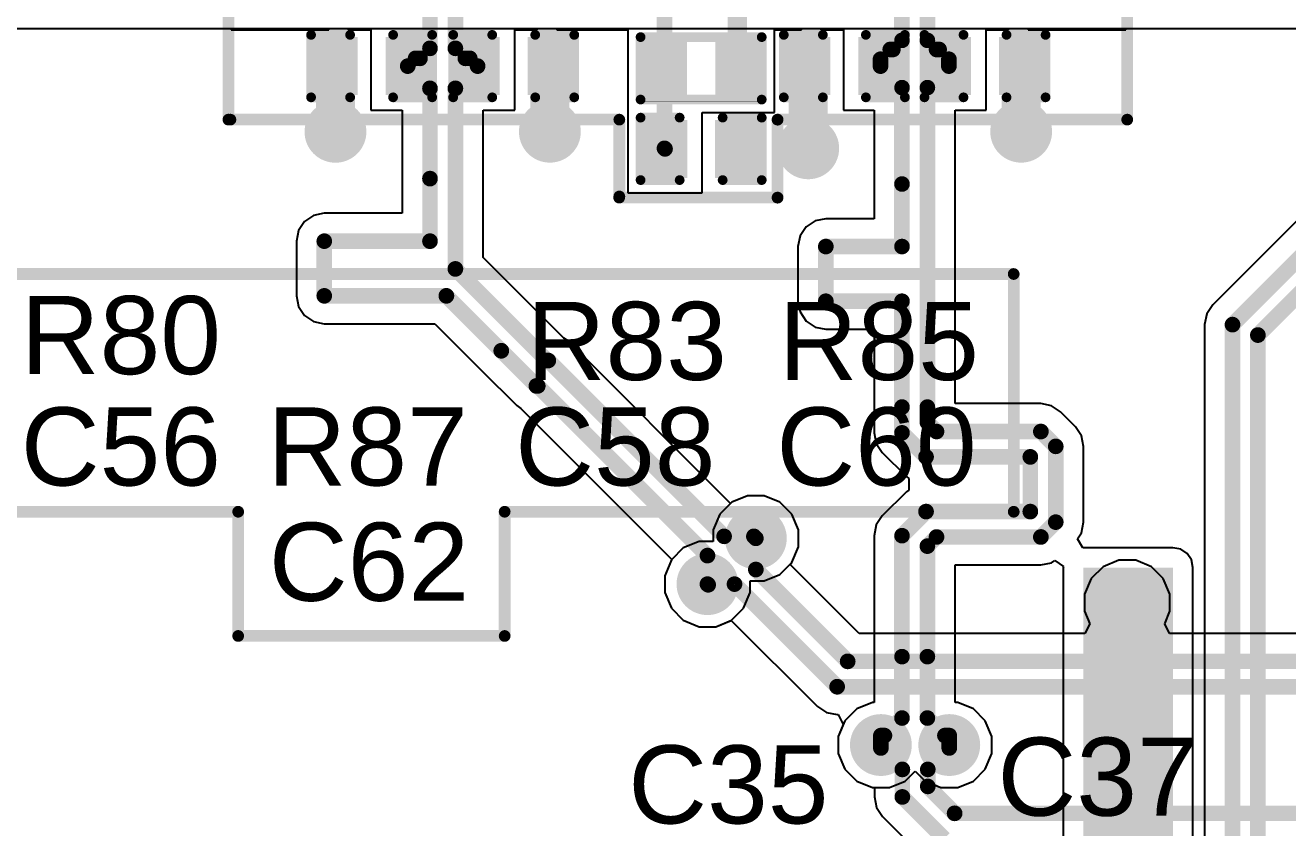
# Model space of a CAD drawing. Header units: millimetres. Extents: x 0 to 5423, y 0 to 5425.
# Drawn here: x 22.45 to 38.87, y 131.75 to 142.18 of the extents above; entities that cross this region are included whole.
import ezdxf

# ---------------------------------------------------------------- set-up
doc = ezdxf.new("R2010")
doc.units = ezdxf.units.MM
for name, color, linetype in [('BottomLayer', 5, 'Continuous'), ('BottomSolder', 6, 'Continuous'), ('TopLayer', 1, 'Continuous'), ('TopOverlay', 2, 'Continuous'), ('TopPaste', 8, 'Continuous'), ('TopSolder', 216, 'Continuous'), ('ViaHoleLayer', 16, 'Continuous')]:
    doc.layers.add(name, color=color, linetype=linetype)
doc.styles.add('Arial', font='', dxfattribs={"height": 0.2})
doc.styles.get('Arial').set_extended_font_data('Arial')

# ---------------------------------------------------------------- blocks, each defined once
blk = doc.blocks.new('R___0402_217')
at = {"layer": 'TopLayer'}
for points in [[(-0.699, -0.318), (-0.699, 0.318), (-0.241, 0.318), (-0.241, -0.318)], [(0.241, -0.318), (0.241, 0.318), (0.699, 0.318), (0.699, -0.318)]]:
    blk.add_hatch(color=1, dxfattribs=at).paths.add_polyline_path(points)
at = {"layer": 'TopPaste'}
for points in [[(-0.699, -0.318), (-0.699, 0.318), (-0.241, 0.318), (-0.241, -0.318)], [(0.241, -0.318), (0.241, 0.318), (0.699, 0.318), (0.699, -0.318)]]:
    blk.add_hatch(color=8, dxfattribs=at).paths.add_polyline_path(points)
at = {"layer": 'TopSolder'}
for points in [[(-0.754, -0.373), (-0.754, 0.373), (-0.186, 0.373), (-0.186, -0.373)], [(0.186, -0.373), (0.186, 0.373), (0.754, 0.373), (0.754, -0.373)]]:
    blk.add_hatch(color=216, dxfattribs=at).paths.add_polyline_path(points)
at = {"layer": 'TopOverlay'}
for points, const_width in [([(-0.787, 0.406), (0.787, 0.406)], 0.127), ([(-0.787, -0.406), (-0.787, 0.406)], 0.127), ([(0.787, -0.406), (0.787, 0.406)], 0.127), ([(-0.787, -0.406), (0.787, -0.406)], 0.127), ([(-0.813, -0.432), (0.813, -0.432)], 0.00323)]:
    blk.add_lwpolyline(points, dxfattribs=dict(at, const_width=const_width))
for points, const_width in [([(-0.819, 0.406, 1), (-0.756, 0.406, 1)], 0.0635), ([(-0.819, 0.406, 1), (-0.756, 0.406, 1)], 0.0635), ([(0.756, 0.406, 1), (0.819, 0.406, 1)], 0.0635), ([(0.756, 0.406, 1), (0.819, 0.406, 1)], 0.0635), ([(-0.819, -0.406, 1), (-0.756, -0.406, 1)], 0.0635), ([(-0.819, -0.406, 1), (-0.756, -0.406, 1)], 0.0635), ([(-0.814, -0.432, 1), (-0.812, -0.432, 1)], 0.00161), ([(0.756, -0.406, 1), (0.819, -0.406, 1)], 0.0635), ([(0.756, -0.406, 1), (0.819, -0.406, 1)], 0.0635), ([(0.812, -0.432, 1), (0.814, -0.432, 1)], 0.00161)]:
    blk.add_lwpolyline(points, format="xyb", close=True, dxfattribs=dict(at, const_width=const_width))
blk = doc.blocks.new('C___0402_362')
at = {"layer": 'TopLayer'}
for points in [[(-0.699, -0.318), (-0.699, 0.318), (-0.241, 0.318), (-0.241, -0.318)], [(0.241, -0.318), (0.241, 0.318), (0.699, 0.318), (0.699, -0.318)]]:
    blk.add_hatch(color=1, dxfattribs=at).paths.add_polyline_path(points)
at = {"layer": 'TopPaste'}
for points in [[(-0.699, -0.318), (-0.699, 0.318), (-0.241, 0.318), (-0.241, -0.318)], [(0.241, -0.318), (0.241, 0.318), (0.699, 0.318), (0.699, -0.318)]]:
    blk.add_hatch(color=8, dxfattribs=at).paths.add_polyline_path(points)
at = {"layer": 'TopSolder'}
for points in [[(-0.758, -0.377), (-0.758, 0.377), (-0.181, 0.377), (-0.181, -0.377)], [(0.181, -0.377), (0.181, 0.377), (0.758, 0.377), (0.758, -0.377)]]:
    blk.add_hatch(color=216, dxfattribs=at).paths.add_polyline_path(points)
at = {"layer": 'TopOverlay', "const_width": 0.127}
for points in [[(-0.787, 0.406), (-0.787, -0.406)], [(-0.279, 0.406), (-0.787, 0.406)], [(0.787, 0.406), (0.279, 0.406)], [(0.787, 0.406), (0.787, -0.406)], [(-0.279, -0.406), (-0.787, -0.406)], [(0.787, -0.406), (0.279, -0.406)]]:
    blk.add_lwpolyline(points, dxfattribs=at)
at = {"layer": 'TopOverlay', "const_width": 0.0635}
for points in [[(-0.819, 0.406, 1), (-0.756, 0.406, 1)], [(-0.819, 0.406, 1), (-0.756, 0.406, 1)], [(-0.311, 0.406, 1), (-0.248, 0.406, 1)], [(0.248, 0.406, 1), (0.311, 0.406, 1)], [(0.756, 0.406, 1), (0.819, 0.406, 1)], [(0.756, 0.406, 1), (0.819, 0.406, 1)], [(-0.819, -0.406, 1), (-0.756, -0.406, 1)], [(-0.819, -0.406, 1), (-0.756, -0.406, 1)], [(-0.311, -0.406, 1), (-0.248, -0.406, 1)], [(0.248, -0.406, 1), (0.311, -0.406, 1)], [(0.756, -0.406, 1), (0.819, -0.406, 1)], [(0.756, -0.406, 1), (0.819, -0.406, 1)]]:
    blk.add_lwpolyline(points, format="xyb", close=True, dxfattribs=at)
blk = doc.blocks.new('C___0402_364')
at = {"layer": 'TopLayer'}
for points in [[(-0.699, -0.318), (-0.699, 0.318), (-0.241, 0.318), (-0.241, -0.318)], [(0.241, -0.318), (0.241, 0.318), (0.699, 0.318), (0.699, -0.318)]]:
    blk.add_hatch(color=1, dxfattribs=at).paths.add_polyline_path(points)
at = {"layer": 'TopPaste'}
for points in [[(-0.699, -0.318), (-0.699, 0.318), (-0.241, 0.318), (-0.241, -0.318)], [(0.241, -0.318), (0.241, 0.318), (0.699, 0.318), (0.699, -0.318)]]:
    blk.add_hatch(color=8, dxfattribs=at).paths.add_polyline_path(points)
at = {"layer": 'TopSolder'}
for points in [[(-0.758, -0.377), (-0.758, 0.377), (-0.181, 0.377), (-0.181, -0.377)], [(0.181, -0.377), (0.181, 0.377), (0.758, 0.377), (0.758, -0.377)]]:
    blk.add_hatch(color=216, dxfattribs=at).paths.add_polyline_path(points)
at = {"layer": 'TopOverlay', "const_width": 0.127}
for points in [[(-0.787, 0.406), (-0.787, -0.406)], [(-0.279, 0.406), (-0.787, 0.406)], [(0.787, 0.406), (0.279, 0.406)], [(0.787, 0.406), (0.787, -0.406)], [(-0.279, -0.406), (-0.787, -0.406)], [(0.787, -0.406), (0.279, -0.406)]]:
    blk.add_lwpolyline(points, dxfattribs=at)
at = {"layer": 'TopOverlay', "const_width": 0.0635}
for points in [[(-0.819, 0.406, 1), (-0.756, 0.406, 1)], [(-0.819, 0.406, 1), (-0.756, 0.406, 1)], [(-0.311, 0.406, 1), (-0.248, 0.406, 1)], [(0.248, 0.406, 1), (0.311, 0.406, 1)], [(0.756, 0.406, 1), (0.819, 0.406, 1)], [(0.756, 0.406, 1), (0.819, 0.406, 1)], [(-0.819, -0.406, 1), (-0.756, -0.406, 1)], [(-0.819, -0.406, 1), (-0.756, -0.406, 1)], [(-0.311, -0.406, 1), (-0.248, -0.406, 1)], [(0.248, -0.406, 1), (0.311, -0.406, 1)], [(0.756, -0.406, 1), (0.819, -0.406, 1)], [(0.756, -0.406, 1), (0.819, -0.406, 1)]]:
    blk.add_lwpolyline(points, format="xyb", close=True, dxfattribs=at)
blk = doc.blocks.new('C___0402_366')
at = {"layer": 'TopLayer'}
for points in [[(-0.699, -0.318), (-0.699, 0.318), (-0.241, 0.318), (-0.241, -0.318)], [(0.241, -0.318), (0.241, 0.318), (0.699, 0.318), (0.699, -0.318)]]:
    blk.add_hatch(color=1, dxfattribs=at).paths.add_polyline_path(points)
at = {"layer": 'TopPaste'}
for points in [[(-0.699, -0.318), (-0.699, 0.318), (-0.241, 0.318), (-0.241, -0.318)], [(0.241, -0.318), (0.241, 0.318), (0.699, 0.318), (0.699, -0.318)]]:
    blk.add_hatch(color=8, dxfattribs=at).paths.add_polyline_path(points)
at = {"layer": 'TopSolder'}
for points in [[(-0.758, -0.377), (-0.758, 0.377), (-0.181, 0.377), (-0.181, -0.377)], [(0.181, -0.377), (0.181, 0.377), (0.758, 0.377), (0.758, -0.377)]]:
    blk.add_hatch(color=216, dxfattribs=at).paths.add_polyline_path(points)
at = {"layer": 'TopOverlay', "const_width": 0.127}
for points in [[(-0.787, -0.406), (-0.787, 0.406)], [(-0.787, 0.406), (-0.279, 0.406)], [(0.279, 0.406), (0.787, 0.406)], [(0.787, -0.406), (0.787, 0.406)], [(-0.787, -0.406), (-0.279, -0.406)], [(0.279, -0.406), (0.787, -0.406)]]:
    blk.add_lwpolyline(points, dxfattribs=at)
at = {"layer": 'TopOverlay', "const_width": 0.0635}
for points in [[(-0.819, 0.406, 1), (-0.756, 0.406, 1)], [(-0.819, 0.406, 1), (-0.756, 0.406, 1)], [(-0.311, 0.406, 1), (-0.248, 0.406, 1)], [(0.248, 0.406, 1), (0.311, 0.406, 1)], [(0.756, 0.406, 1), (0.819, 0.406, 1)], [(0.756, 0.406, 1), (0.819, 0.406, 1)], [(-0.819, -0.406, 1), (-0.756, -0.406, 1)], [(-0.819, -0.406, 1), (-0.756, -0.406, 1)], [(-0.311, -0.406, 1), (-0.248, -0.406, 1)], [(0.248, -0.406, 1), (0.311, -0.406, 1)], [(0.756, -0.406, 1), (0.819, -0.406, 1)], [(0.756, -0.406, 1), (0.819, -0.406, 1)]]:
    blk.add_lwpolyline(points, format="xyb", close=True, dxfattribs=at)
blk = doc.blocks.new('C___0402_368')
at = {"layer": 'TopLayer'}
for points in [[(-0.699, -0.318), (-0.699, 0.318), (-0.241, 0.318), (-0.241, -0.318)], [(0.241, -0.318), (0.241, 0.318), (0.699, 0.318), (0.699, -0.318)]]:
    blk.add_hatch(color=1, dxfattribs=at).paths.add_polyline_path(points)
at = {"layer": 'TopPaste'}
for points in [[(-0.699, -0.318), (-0.699, 0.318), (-0.241, 0.318), (-0.241, -0.318)], [(0.241, -0.318), (0.241, 0.318), (0.699, 0.318), (0.699, -0.318)]]:
    blk.add_hatch(color=8, dxfattribs=at).paths.add_polyline_path(points)
at = {"layer": 'TopSolder'}
for points in [[(-0.758, -0.377), (-0.758, 0.377), (-0.181, 0.377), (-0.181, -0.377)], [(0.181, -0.377), (0.181, 0.377), (0.758, 0.377), (0.758, -0.377)]]:
    blk.add_hatch(color=216, dxfattribs=at).paths.add_polyline_path(points)
at = {"layer": 'TopOverlay', "const_width": 0.127}
for points in [[(-0.787, 0.406), (-0.787, -0.406)], [(-0.279, 0.406), (-0.787, 0.406)], [(0.787, 0.406), (0.279, 0.406)], [(0.787, 0.406), (0.787, -0.406)], [(-0.279, -0.406), (-0.787, -0.406)], [(0.787, -0.406), (0.279, -0.406)]]:
    blk.add_lwpolyline(points, dxfattribs=at)
at = {"layer": 'TopOverlay', "const_width": 0.0635}
for points in [[(-0.819, 0.406, 1), (-0.756, 0.406, 1)], [(-0.819, 0.406, 1), (-0.756, 0.406, 1)], [(-0.311, 0.406, 1), (-0.248, 0.406, 1)], [(0.248, 0.406, 1), (0.311, 0.406, 1)], [(0.756, 0.406, 1), (0.819, 0.406, 1)], [(0.756, 0.406, 1), (0.819, 0.406, 1)], [(-0.819, -0.406, 1), (-0.756, -0.406, 1)], [(-0.819, -0.406, 1), (-0.756, -0.406, 1)], [(-0.311, -0.406, 1), (-0.248, -0.406, 1)], [(0.248, -0.406, 1), (0.311, -0.406, 1)], [(0.756, -0.406, 1), (0.819, -0.406, 1)], [(0.756, -0.406, 1), (0.819, -0.406, 1)]]:
    blk.add_lwpolyline(points, format="xyb", close=True, dxfattribs=at)
blk = doc.blocks.new('____0402_370')
at = {"layer": 'TopLayer'}
for points in [[(-0.699, -0.318), (-0.699, 0.318), (-0.241, 0.318), (-0.241, -0.318)], [(0.241, -0.318), (0.241, 0.318), (0.699, 0.318), (0.699, -0.318)]]:
    blk.add_hatch(color=1, dxfattribs=at).paths.add_polyline_path(points)
at = {"layer": 'TopPaste'}
for points in [[(-0.699, -0.318), (-0.699, 0.318), (-0.241, 0.318), (-0.241, -0.318)], [(0.241, -0.318), (0.241, 0.318), (0.699, 0.318), (0.699, -0.318)]]:
    blk.add_hatch(color=8, dxfattribs=at).paths.add_polyline_path(points)
at = {"layer": 'TopSolder'}
for points in [[(-0.758, -0.377), (-0.758, 0.377), (-0.181, 0.377), (-0.181, -0.377)], [(0.181, -0.377), (0.181, 0.377), (0.758, 0.377), (0.758, -0.377)]]:
    blk.add_hatch(color=216, dxfattribs=at).paths.add_polyline_path(points)
at = {"layer": 'TopOverlay', "const_width": 0.127}
for points in [[(-0.787, -0.406), (-0.787, 0.406)], [(-0.787, 0.406), (-0.279, 0.406)], [(0.279, 0.406), (0.787, 0.406)], [(0.787, -0.406), (0.787, 0.406)], [(-0.787, -0.406), (-0.279, -0.406)], [(0.279, -0.406), (0.787, -0.406)]]:
    blk.add_lwpolyline(points, dxfattribs=at)
at = {"layer": 'TopOverlay', "const_width": 0.0635}
for points in [[(-0.819, 0.406, 1), (-0.756, 0.406, 1)], [(-0.819, 0.406, 1), (-0.756, 0.406, 1)], [(-0.311, 0.406, 1), (-0.248, 0.406, 1)], [(0.248, 0.406, 1), (0.311, 0.406, 1)], [(0.756, 0.406, 1), (0.819, 0.406, 1)], [(0.756, 0.406, 1), (0.819, 0.406, 1)], [(-0.819, -0.406, 1), (-0.756, -0.406, 1)], [(-0.819, -0.406, 1), (-0.756, -0.406, 1)], [(-0.311, -0.406, 1), (-0.248, -0.406, 1)], [(0.248, -0.406, 1), (0.311, -0.406, 1)], [(0.756, -0.406, 1), (0.819, -0.406, 1)], [(0.756, -0.406, 1), (0.819, -0.406, 1)]]:
    blk.add_lwpolyline(points, format="xyb", close=True, dxfattribs=at)

msp = doc.modelspace()

# ---------------------------------------------------------------- hatches: boundary and pattern name
at = {"layer": 'BottomLayer'}
h = msp.add_hatch(color=5, dxfattribs=at)
edge = h.paths.add_edge_path()
edge.add_arc((26.487, 140.794), 0.3, 0, 360)
h = msp.add_hatch(color=5, dxfattribs=at)
edge = h.paths.add_edge_path()
edge.add_arc((29.275, 140.795), 0.3, 0, 360)
h = msp.add_hatch(color=5, dxfattribs=at)
edge = h.paths.add_edge_path()
edge.add_arc((35.403, 140.795), 0.3, 0, 360)
h = msp.add_hatch(color=5, dxfattribs=at)
edge = h.paths.add_edge_path()
edge.add_arc((32.634, 140.579), 0.3, 0, 360)
h = msp.add_hatch(color=5, dxfattribs=at)
edge = h.paths.add_edge_path()
edge.add_arc((31.953, 135.509), 0.3, 0, 360)
h = msp.add_hatch(color=5, dxfattribs=at)
edge = h.paths.add_edge_path()
edge.add_arc((31.324, 134.913), 0.3, 0, 360)
h = msp.add_hatch(color=5, dxfattribs=at)
edge = h.paths.add_edge_path()
edge.add_arc((36.782, 134.671), 0.3, 0, 360)
h = msp.add_hatch(color=5, dxfattribs=at)
edge = h.paths.add_edge_path()
edge.add_arc((33.579, 132.821), 0.3, 0, 360)
h = msp.add_hatch(color=5, dxfattribs=at)
edge = h.paths.add_edge_path()
edge.add_arc((34.468, 132.821), 0.3, 0, 360)
at = {"layer": 'BottomSolder'}
h = msp.add_hatch(color=6, dxfattribs=at)
edge = h.paths.add_edge_path()
edge.add_arc((26.487, 140.794), 0.402, 0, 360)
h = msp.add_hatch(color=6, dxfattribs=at)
edge = h.paths.add_edge_path()
edge.add_arc((29.275, 140.795), 0.402, 0, 360)
h = msp.add_hatch(color=6, dxfattribs=at)
edge = h.paths.add_edge_path()
edge.add_arc((35.403, 140.795), 0.402, 0, 360)
h = msp.add_hatch(color=6, dxfattribs=at)
edge = h.paths.add_edge_path()
edge.add_arc((32.634, 140.579), 0.402, 0, 360)
h = msp.add_hatch(color=6, dxfattribs=at)
edge = h.paths.add_edge_path()
edge.add_arc((31.953, 135.509), 0.402, 0, 360)
h = msp.add_hatch(color=6, dxfattribs=at)
edge = h.paths.add_edge_path()
edge.add_arc((31.324, 134.913), 0.402, 0, 360)
h = msp.add_hatch(color=6, dxfattribs=at)
edge = h.paths.add_edge_path()
edge.add_arc((36.782, 134.671), 0.402, 0, 360)
h = msp.add_hatch(color=6, dxfattribs=at)
edge = h.paths.add_edge_path()
edge.add_arc((33.579, 132.821), 0.402, 0, 360)
h = msp.add_hatch(color=6, dxfattribs=at)
edge = h.paths.add_edge_path()
edge.add_arc((34.468, 132.821), 0.402, 0, 360)
at = {"layer": 'TopLayer'}
h = msp.add_hatch(color=1, dxfattribs=at)
edge = h.paths.add_edge_path()
edge.add_arc((26.487, 140.794), 0.3, 0, 360)
h = msp.add_hatch(color=1, dxfattribs=at)
edge = h.paths.add_edge_path()
edge.add_arc((29.275, 140.795), 0.3, 0, 360)
h = msp.add_hatch(color=1, dxfattribs=at)
edge = h.paths.add_edge_path()
edge.add_arc((35.403, 140.795), 0.3, 0, 360)
h = msp.add_hatch(color=1, dxfattribs=at)
edge = h.paths.add_edge_path()
edge.add_arc((32.634, 140.579), 0.3, 0, 360)
h = msp.add_hatch(color=1, dxfattribs=at)
edge = h.paths.add_edge_path()
edge.add_arc((31.953, 135.509), 0.3, 0, 360)
h = msp.add_hatch(color=1, dxfattribs=at)
edge = h.paths.add_edge_path()
edge.add_arc((31.324, 134.913), 0.3, 0, 360)
msp.add_hatch(color=1, dxfattribs=at).paths.add_polyline_path([(36.21, 129.616), (37.377, 129.616), (37.377, 135.128), (36.21, 135.128)])
h = msp.add_hatch(color=1, dxfattribs=at)
edge = h.paths.add_edge_path()
edge.add_arc((36.782, 134.671), 0.3, 0, 360)
h = msp.add_hatch(color=1, dxfattribs=at)
edge = h.paths.add_edge_path()
edge.add_arc((33.579, 132.821), 0.3, 0, 360)
h = msp.add_hatch(color=1, dxfattribs=at)
edge = h.paths.add_edge_path()
edge.add_arc((34.468, 132.821), 0.3, 0, 360)
at = {"layer": 'TopSolder'}
h = msp.add_hatch(color=216, dxfattribs=at)
edge = h.paths.add_edge_path()
edge.add_arc((26.487, 140.794), 0.402, 0, 360)
h = msp.add_hatch(color=216, dxfattribs=at)
edge = h.paths.add_edge_path()
edge.add_arc((29.275, 140.795), 0.402, 0, 360)
h = msp.add_hatch(color=216, dxfattribs=at)
edge = h.paths.add_edge_path()
edge.add_arc((35.403, 140.795), 0.402, 0, 360)
h = msp.add_hatch(color=216, dxfattribs=at)
edge = h.paths.add_edge_path()
edge.add_arc((32.634, 140.579), 0.402, 0, 360)
h = msp.add_hatch(color=216, dxfattribs=at)
edge = h.paths.add_edge_path()
edge.add_arc((31.953, 135.509), 0.402, 0, 360)
h = msp.add_hatch(color=216, dxfattribs=at)
edge = h.paths.add_edge_path()
edge.add_arc((31.324, 134.913), 0.402, 0, 360)
h = msp.add_hatch(color=216, dxfattribs=at)
edge = h.paths.add_edge_path()
edge.add_arc((36.782, 134.671), 0.402, 0, 360)
h = msp.add_hatch(color=216, dxfattribs=at)
edge = h.paths.add_edge_path()
edge.add_arc((33.579, 132.821), 0.402, 0, 360)
h = msp.add_hatch(color=216, dxfattribs=at)
edge = h.paths.add_edge_path()
edge.add_arc((34.468, 132.821), 0.402, 0, 360)
at = {"layer": 'ViaHoleLayer'}
h = msp.add_hatch(color=16, dxfattribs=at)
edge = h.paths.add_edge_path()
edge.add_arc((26.487, 140.794), 0.15, 0, 360)
h = msp.add_hatch(color=16, dxfattribs=at)
edge = h.paths.add_edge_path()
edge.add_arc((29.275, 140.795), 0.15, 0, 360)
h = msp.add_hatch(color=16, dxfattribs=at)
edge = h.paths.add_edge_path()
edge.add_arc((35.403, 140.795), 0.15, 0, 360)
h = msp.add_hatch(color=16, dxfattribs=at)
edge = h.paths.add_edge_path()
edge.add_arc((32.634, 140.579), 0.15, 0, 360)
h = msp.add_hatch(color=16, dxfattribs=at)
edge = h.paths.add_edge_path()
edge.add_arc((31.953, 135.509), 0.15, 0, 360)
h = msp.add_hatch(color=16, dxfattribs=at)
edge = h.paths.add_edge_path()
edge.add_arc((31.324, 134.913), 0.15, 0, 360)
h = msp.add_hatch(color=16, dxfattribs=at)
edge = h.paths.add_edge_path()
edge.add_arc((36.782, 134.671), 0.15, 0, 360)
h = msp.add_hatch(color=16, dxfattribs=at)
edge = h.paths.add_edge_path()
edge.add_arc((33.579, 132.821), 0.15, 0, 360)
h = msp.add_hatch(color=16, dxfattribs=at)
edge = h.paths.add_edge_path()
edge.add_arc((34.468, 132.821), 0.15, 0, 360)

# ---------------------------------------------------------------- linework, layer by layer
at = {"layer": 'BottomLayer'}
for p, q in [((20.396, 142.138), (61.011, 142.138)), ((20.396, 142.138), (43.683, 142.138)), ((31.639, 135.979), (31.484, 135.823)), ((31.843, 136.063), (31.639, 135.979)), ((32.063, 136.063), (31.843, 136.063)), ((32.267, 135.979), (32.063, 136.063)), ((32.423, 135.823), (32.267, 135.979)), ((31.484, 135.823), (31.399, 135.619)), ((32.507, 135.619), (32.423, 135.823)), ((31.399, 135.619), (31.399, 135.467)), ((32.507, 135.399), (32.507, 135.619)), ((31.214, 135.467), (31.01, 135.383)), ((31.399, 135.467), (31.214, 135.467)), ((31.01, 135.383), (30.855, 135.227)), ((32.423, 135.195), (32.507, 135.399)), ((30.855, 135.227), (30.77, 135.023)), ((32.398, 135.17), (32.423, 135.195)), ((33.297, 134.271), (32.398, 135.17)), ((36.468, 135.14), (36.312, 134.985)), ((36.672, 135.225), (36.468, 135.14)), ((36.892, 135.225), (36.672, 135.225)), ((37.096, 135.14), (36.892, 135.225)), ((37.251, 134.985), (37.096, 135.14)), ((30.77, 135.023), (30.77, 134.803)), ((36.312, 134.985), (36.228, 134.781)), ((37.336, 134.781), (37.251, 134.985)), ((30.77, 134.803), (30.855, 134.599)), ((36.228, 134.781), (36.228, 134.561)), ((37.336, 134.561), (37.336, 134.781)), ((30.855, 134.599), (31.01, 134.444)), ((36.228, 134.561), (36.295, 134.398)), ((37.269, 134.398), (37.336, 134.561)), ((31.01, 134.444), (31.214, 134.359)), ((31.214, 134.359), (31.434, 134.359)), ((31.434, 134.359), (31.634, 134.442)), ((31.634, 134.442), (32.754, 133.322)), ((36.295, 134.398), (36.232, 134.271)), ((37.332, 134.271), (37.269, 134.398)), ((36.232, 134.271), (33.297, 134.271)), ((40.153, 134.271), (37.332, 134.271)), ((32.754, 133.322), (32.754, 133.322)), ((32.754, 133.322), (32.871, 133.244)), ((32.871, 133.244), (33.01, 133.216)), ((33.01, 133.216), (33.01, 133.216)), ((33.01, 133.216), (33.024, 133.216)), ((33.024, 133.216), (33.09, 133.089)), ((33.09, 133.089), (33.025, 132.932)), ((33.025, 132.932), (33.025, 132.711)), ((33.025, 132.711), (33.109, 132.508)), ((33.109, 132.508), (33.265, 132.352)), ((33.265, 132.352), (33.469, 132.267)), ((33.469, 132.267), (33.496, 132.267)), ((33.496, 132.267), (33.496, 132.146)), ((33.496, 132.146), (33.496, 132.146)), ((33.496, 132.146), (33.523, 132.008)), ((33.523, 132.008), (33.602, 131.89)), ((33.602, 131.89), (34.145, 131.347))]:
    msp.add_line(p, q, dxfattribs=at)
at = {"layer": 'BottomLayer', "const_width": 0.203}
for points in [[(31.953, 135.103), (31.953, 135.509)], [(31.953, 135.103), (33.147, 133.909)], [(31.324, 134.913), (31.676, 134.913)], [(31.676, 134.913), (33.01, 133.579)], [(33.147, 133.909), (44.272, 133.909)], [(33.01, 133.579), (44.272, 133.579)], [(33.579, 132.783), (33.579, 132.821)], [(33.579, 132.783), (33.858, 132.504)], [(34.188, 132.504), (34.468, 132.783)], [(34.468, 132.783), (34.468, 132.821)], [(33.858, 132.146), (33.858, 132.504)], [(34.188, 132.283), (34.188, 132.504)], [(34.188, 132.283), (34.538, 131.933)], [(33.858, 132.146), (34.401, 131.603)], [(34.538, 131.933), (45.709, 131.933)]]:
    msp.add_lwpolyline(points, dxfattribs=at)
at = {"layer": 'BottomLayer', "const_width": 0.102}
for points in [[(31.902, 135.509, 1), (32.004, 135.509, 1)], [(31.902, 135.103, 1), (32.004, 135.103, 1)], [(31.902, 135.103, 1), (32.004, 135.103, 1)], [(31.273, 134.913, 1), (31.375, 134.913, 1)], [(31.625, 134.913, 1), (31.726, 134.913, 1)], [(31.625, 134.913, 1), (31.726, 134.913, 1)], [(33.096, 133.909, 1), (33.198, 133.909, 1)], [(33.096, 133.909, 1), (33.198, 133.909, 1)], [(32.959, 133.579, 1), (33.061, 133.579, 1)], [(32.959, 133.579, 1), (33.061, 133.579, 1)], [(33.528, 132.821, 1), (33.63, 132.821, 1)], [(33.528, 132.783, 1), (33.63, 132.783, 1)], [(33.528, 132.783, 1), (33.63, 132.783, 1)], [(34.417, 132.821, 1), (34.519, 132.821, 1)], [(34.417, 132.783, 1), (34.519, 132.783, 1)], [(34.417, 132.783, 1), (34.519, 132.783, 1)], [(33.807, 132.504, 1), (33.909, 132.504, 1)], [(33.807, 132.504, 1), (33.909, 132.504, 1)], [(34.138, 132.504, 1), (34.239, 132.504, 1)], [(34.138, 132.504, 1), (34.239, 132.504, 1)], [(34.138, 132.283, 1), (34.239, 132.283, 1)], [(34.138, 132.283, 1), (34.239, 132.283, 1)], [(33.807, 132.146, 1), (33.909, 132.146, 1)], [(33.807, 132.146, 1), (33.909, 132.146, 1)], [(34.487, 131.933, 1), (34.589, 131.933, 1)], [(34.487, 131.933, 1), (34.589, 131.933, 1)]]:
    msp.add_lwpolyline(points, format="xyb", close=True, dxfattribs=at)
at = {"layer": 'TopLayer'}
for p, q in [((20.396, 142.138), (61.011, 142.138)), ((20.396, 142.138), (25.129, 142.138)), ((25.129, 142.138), (25.129, 142.119)), ((25.129, 142.119), (26.399, 142.119)), ((26.399, 142.119), (26.399, 142.138)), ((26.399, 142.138), (26.653, 142.138)), ((26.653, 142.138), (26.653, 142.119)), ((26.653, 142.119), (26.945, 142.119)), ((26.945, 142.119), (26.945, 141.076)), ((28.818, 141.076), (28.818, 142.119)), ((28.818, 142.119), (29.11, 142.119)), ((29.11, 142.119), (29.11, 142.138)), ((29.11, 142.138), (29.364, 142.138)), ((29.364, 142.138), (29.364, 142.119)), ((29.364, 142.119), (30.29, 142.119)), ((30.29, 142.119), (30.29, 141.047)), ((32.195, 141.047), (32.195, 142.119)), ((32.195, 142.119), (32.545, 142.119)), ((32.545, 142.119), (32.545, 142.138)), ((32.545, 142.138), (32.799, 142.138)), ((32.799, 142.138), (32.799, 142.119)), ((32.799, 142.119), (33.091, 142.119)), ((33.091, 142.119), (33.091, 141.076)), ((34.946, 141.076), (34.946, 142.119)), ((34.946, 142.119), (35.238, 142.119)), ((35.238, 142.119), (35.238, 142.138)), ((35.238, 142.138), (35.492, 142.138)), ((35.492, 142.138), (35.492, 142.119)), ((35.492, 142.119), (36.762, 142.119)), ((36.762, 142.119), (36.762, 142.138)), ((36.762, 142.138), (45.738, 142.138)), ((26.945, 141.076), (27.353, 141.076)), ((27.353, 141.076), (27.353, 139.735)), ((28.409, 139.161), (28.409, 141.076)), ((28.409, 141.076), (28.818, 141.076)), ((30.29, 141.047), (30.29, 140)), ((31.255, 140), (31.255, 141.047)), ((31.255, 141.047), (32.195, 141.047)), ((33.091, 141.076), (33.491, 141.076)), ((33.491, 141.076), (33.491, 140.115)), ((34.546, 137.26), (34.546, 141.076)), ((34.546, 141.076), (34.946, 141.076)), ((33.491, 140.115), (33.491, 139.664)), ((39.409, 140.058), (37.894, 138.544)), ((30.29, 140), (31.255, 140)), ((26.203, 139.707), (26.085, 139.628)), ((26.341, 139.735), (26.203, 139.707)), ((27.353, 139.735), (26.341, 139.735)), ((26.085, 139.628), (26.006, 139.511)), ((32.606, 139.558), (32.528, 139.441)), ((32.724, 139.637), (32.606, 139.558)), ((32.863, 139.664), (32.724, 139.637)), ((33.491, 139.664), (32.863, 139.664)), ((26.006, 139.511), (25.979, 139.372)), ((25.979, 139.372), (25.979, 138.661)), ((32.528, 139.441), (32.5, 139.302)), ((32.5, 139.302), (32.5, 138.591)), ((29.457, 138.113), (28.409, 139.161)), ((25.979, 138.661), (26.006, 138.522)), ((32.5, 138.591), (32.528, 138.452)), ((26.006, 138.522), (26.085, 138.405)), ((26.085, 138.405), (26.203, 138.326)), ((32.528, 138.452), (32.606, 138.334)), ((37.816, 138.426), (37.788, 138.287)), ((37.894, 138.544), (37.816, 138.426)), ((26.203, 138.326), (26.341, 138.298)), ((26.341, 138.298), (27.779, 138.298)), ((27.779, 138.298), (28.387, 137.691)), ((32.606, 138.334), (32.724, 138.256)), ((32.724, 138.256), (32.863, 138.228)), ((32.863, 138.228), (33.491, 138.228)), ((33.491, 138.228), (33.491, 136.88)), ((37.788, 138.287), (37.788, 138.287)), ((37.788, 138.287), (37.788, 130.995)), ((29.511, 138.077), (29.457, 138.113)), ((31.624, 135.963), (29.511, 138.077)), ((28.387, 137.691), (28.844, 137.234)), ((35.659, 137.26), (34.546, 137.26)), ((35.798, 137.232), (35.659, 137.26)), ((35.659, 137.26), (35.659, 137.26)), ((28.844, 137.234), (28.844, 137.234)), ((28.844, 137.234), (28.897, 137.198)), ((28.897, 137.198), (30.861, 135.234)), ((35.915, 137.154), (35.798, 137.232)), ((36.109, 136.96), (35.915, 137.154)), ((36.187, 136.843), (36.109, 136.96)), ((36.109, 136.96), (36.109, 136.96)), ((33.491, 136.88), (33.491, 136.88)), ((33.491, 136.88), (33.518, 136.741)), ((36.215, 136.704), (36.187, 136.843)), ((33.518, 136.741), (33.597, 136.623)), ((33.597, 136.623), (33.91, 136.311)), ((36.215, 135.719), (36.215, 136.704)), ((36.215, 136.704), (36.215, 136.704)), ((33.91, 136.311), (33.91, 136.311)), ((33.91, 136.311), (33.944, 136.288)), ((33.944, 136.288), (33.944, 136.135)), ((33.91, 136.112), (33.597, 135.8)), ((33.944, 136.135), (33.91, 136.112)), ((33.91, 136.112), (33.91, 136.112)), ((31.639, 135.979), (31.624, 135.963)), ((31.843, 136.063), (31.639, 135.979)), ((32.063, 136.063), (31.843, 136.063)), ((32.267, 135.979), (32.063, 136.063)), ((32.423, 135.823), (32.267, 135.979)), ((32.507, 135.619), (32.423, 135.823)), ((33.597, 135.8), (33.518, 135.682)), ((32.507, 135.399), (32.507, 135.619)), ((33.518, 135.682), (33.491, 135.543)), ((36.187, 135.58), (36.215, 135.719)), ((36.215, 135.719), (36.215, 135.719)), ((33.491, 135.543), (33.491, 135.543)), ((33.491, 135.543), (33.491, 133.97)), ((36.135, 135.501), (36.187, 135.58)), ((36.205, 135.386), (36.135, 135.501)), ((32.423, 135.195), (32.507, 135.399)), ((36.21, 135.387), (36.205, 135.386)), ((37.377, 135.387), (36.21, 135.387)), ((37.477, 135.367), (37.377, 135.387)), ((37.561, 135.311), (37.477, 135.367)), ((37.617, 135.227), (37.561, 135.311)), ((30.855, 135.227), (30.77, 135.023)), ((30.861, 135.234), (30.855, 135.227)), ((32.267, 135.039), (32.423, 135.195)), ((34.546, 133.97), (34.546, 135.163)), ((34.546, 135.163), (35.659, 135.163)), ((35.659, 135.163), (35.798, 135.191)), ((35.659, 135.163), (35.659, 135.163)), ((35.798, 135.191), (35.84, 135.219)), ((35.84, 135.219), (35.954, 135.143)), ((35.954, 135.143), (35.951, 135.128)), ((35.951, 135.128), (35.951, 130.791)), ((37.636, 135.128), (37.617, 135.227)), ((37.636, 130.318), (37.636, 135.128)), ((30.77, 135.023), (30.77, 134.803)), ((31.878, 134.803), (31.878, 134.955)), ((31.878, 134.955), (32.063, 134.955)), ((32.063, 134.955), (32.267, 135.039)), ((30.77, 134.803), (30.855, 134.599)), ((31.794, 134.599), (31.878, 134.803)), ((30.855, 134.599), (31.01, 134.444)), ((31.638, 134.444), (31.794, 134.599)), ((31.01, 134.444), (31.214, 134.359)), ((31.214, 134.359), (31.434, 134.359)), ((31.434, 134.359), (31.638, 134.444)), ((33.491, 133.97), (33.491, 133.375)), ((34.546, 133.375), (34.546, 133.97)), ((33.469, 133.375), (33.265, 133.291)), ((33.491, 133.375), (33.469, 133.375)), ((34.578, 133.375), (34.546, 133.375)), ((34.782, 133.291), (34.578, 133.375)), ((33.109, 133.135), (33.025, 132.932)), ((33.265, 133.291), (33.109, 133.135)), ((34.937, 133.135), (34.782, 133.291)), ((35.022, 132.932), (34.937, 133.135)), ((33.025, 132.932), (33.025, 132.711)), ((35.022, 132.711), (35.022, 132.932)), ((33.025, 132.711), (33.109, 132.508)), ((34.937, 132.508), (35.022, 132.711)), ((33.109, 132.508), (33.265, 132.352)), ((33.893, 132.352), (34.023, 132.482)), ((34.023, 132.482), (34.154, 132.352)), ((34.782, 132.352), (34.937, 132.508)), ((33.265, 132.352), (33.469, 132.267)), ((33.689, 132.267), (33.893, 132.352)), ((34.154, 132.352), (34.358, 132.267)), ((34.578, 132.267), (34.782, 132.352)), ((33.469, 132.267), (33.689, 132.267)), ((34.358, 132.267), (34.578, 132.267))]:
    msp.add_line(p, q, dxfattribs=at)
for points, const_width in [([(30.765, 140.579), (30.765, 144.135)], 0.203), ([(31.712, 141.619), (31.712, 142.619)], 0.254), ([(27.716, 141.879), (27.716, 142.389)], 0.203), ([(28.046, 141.879), (28.046, 142.389)], 0.203), ([(33.853, 141.983), (33.853, 142.355)], 0.203), ([(34.184, 141.983), (34.184, 142.355)], 0.203), ([(33.734, 141.864), (33.853, 141.983)], 0.203), ([(34.184, 141.983), (34.303, 141.864)], 0.203), ([(26.487, 140.794), (26.487, 141.648)], 0.508), ([(27.427, 141.648), (27.529, 141.749)], 0.203), ([(27.529, 141.749), (27.586, 141.749)], 0.203), ([(27.586, 141.749), (27.716, 141.879)], 0.203), ([(28.046, 141.879), (28.176, 141.749)], 0.203), ([(28.176, 141.749), (28.233, 141.749)], 0.203), ([(28.233, 141.749), (28.335, 141.648)], 0.203), ([(29.275, 140.795), (29.275, 141.648)], 0.508), ([(32.634, 140.579), (32.634, 141.648)], 0.508), ([(33.574, 141.737), (33.701, 141.864)], 0.203), ([(33.574, 141.648), (33.574, 141.737)], 0.203), ([(33.701, 141.864), (33.734, 141.864)], 0.203), ([(34.303, 141.864), (34.336, 141.864)], 0.203), ([(34.336, 141.864), (34.463, 141.737)], 0.203), ([(34.463, 141.648), (34.463, 141.737)], 0.203), ([(35.403, 140.795), (35.403, 141.648)], 0.508), ([(27.427, 141.648), (27.716, 141.359)], 0.203), ([(28.046, 141.359), (28.335, 141.648)], 0.203), ([(33.574, 141.648), (33.853, 141.368)], 0.203), ([(34.184, 141.368), (34.463, 141.648)], 0.203), ([(27.716, 140.185), (27.716, 141.359)], 0.203), ([(28.046, 139.011), (28.046, 141.359)], 0.203), ([(33.853, 140.115), (33.853, 141.368)], 0.203), ([(34.184, 137.215), (34.184, 141.368)], 0.203), ([(30.765, 140.579), (30.772, 140.572)], 0.203), ([(27.716, 139.372), (27.716, 140.185)], 0.203), ([(33.853, 139.302), (33.853, 140.115)], 0.203), ([(38.151, 138.287), (39.665, 139.802)], 0.203), ([(38.481, 138.151), (39.802, 139.471)], 0.203), ([(26.341, 138.661), (26.341, 139.372)], 0.203), ([(26.341, 139.372), (27.716, 139.372)], 0.203), ([(32.863, 138.591), (32.863, 139.302)], 0.203), ([(32.863, 139.302), (33.853, 139.302)], 0.203), ([(28.046, 139.011), (29.237, 137.82)], 0.203), ([(26.341, 138.661), (27.929, 138.661)], 0.203), ([(27.929, 138.661), (28.643, 137.947)], 0.203), ([(32.863, 138.591), (33.853, 138.591)], 0.203), ([(33.853, 137.215), (33.853, 138.591)], 0.203), ([(38.151, 130.995), (38.151, 138.287)], 0.203), ([(38.481, 131.131), (38.481, 138.151)], 0.203), ([(28.643, 137.947), (29.1, 137.49)], 0.203), ([(29.237, 137.82), (29.254, 137.82)], 0.203), ([(29.254, 137.82), (31.54, 135.534)], 0.203), ([(29.1, 137.49), (29.118, 137.49)], 0.203), ([(29.118, 137.49), (31.324, 135.284)], 0.203), ([(33.853, 136.88), (33.853, 137.215)], 0.203), ([(34.184, 137.016), (34.184, 137.215)], 0.203), ([(34.184, 137.016), (34.303, 136.897)], 0.203), ([(33.853, 136.88), (34.166, 136.567)], 0.203), ([(34.303, 136.897), (35.659, 136.897)], 0.203), ([(35.659, 136.897), (35.852, 136.704)], 0.203), ([(35.852, 135.719), (35.852, 136.704)], 0.203), ([(34.166, 136.567), (35.522, 136.567)], 0.203), ([(35.522, 135.856), (35.522, 136.567)], 0.203), ([(33.853, 135.543), (34.166, 135.856)], 0.203), ([(34.166, 135.856), (35.522, 135.856)], 0.203), ([(35.659, 135.526), (35.852, 135.719)], 0.203), ([(31.54, 135.534), (31.928, 135.534)], 0.203), ([(31.928, 135.534), (31.953, 135.509)], 0.203), ([(33.853, 133.97), (33.853, 135.543)], 0.203), ([(34.184, 135.407), (34.303, 135.526)], 0.203), ([(34.303, 135.526), (35.659, 135.526)], 0.203), ([(34.184, 133.97), (34.184, 135.407)], 0.203), ([(31.324, 134.913), (31.324, 135.284)], 0.203), ([(31.324, 134.913), (31.333, 134.904)], 0.203), ([(33.853, 133.172), (33.853, 133.97)], 0.203), ([(34.184, 133.172), (34.184, 133.97)], 0.203), ([(33.625, 132.944), (33.853, 133.172)], 0.203), ([(34.184, 133.172), (34.412, 132.944)], 0.203), ([(33.579, 132.944), (33.625, 132.944)], 0.203), ([(33.579, 132.821), (33.579, 132.944)], 0.203), ([(34.412, 132.944), (34.468, 132.944)], 0.203), ([(34.468, 132.821), (34.468, 132.944)], 0.203)]:
    msp.add_lwpolyline(points, dxfattribs=dict(at, const_width=const_width))
for points, const_width in [([(33.803, 141.983, 1), (33.904, 141.983, 1)], 0.102), ([(33.803, 141.983, 1), (33.904, 141.983, 1)], 0.102), ([(34.133, 141.983, 1), (34.234, 141.983, 1)], 0.102), ([(34.133, 141.983, 1), (34.234, 141.983, 1)], 0.102), ([(26.36, 141.648, 1), (26.614, 141.648, 1)], 0.254), ([(27.478, 141.749, 1), (27.58, 141.749, 1)], 0.102), ([(27.478, 141.749, 1), (27.58, 141.749, 1)], 0.102), ([(27.535, 141.749, 1), (27.637, 141.749, 1)], 0.102), ([(27.535, 141.749, 1), (27.637, 141.749, 1)], 0.102), ([(27.665, 141.879, 1), (27.767, 141.879, 1)], 0.102), ([(27.665, 141.879, 1), (27.767, 141.879, 1)], 0.102), ([(27.995, 141.879, 1), (28.097, 141.879, 1)], 0.102), ([(27.995, 141.879, 1), (28.097, 141.879, 1)], 0.102), ([(28.125, 141.749, 1), (28.227, 141.749, 1)], 0.102), ([(28.125, 141.749, 1), (28.227, 141.749, 1)], 0.102), ([(28.183, 141.749, 1), (28.284, 141.749, 1)], 0.102), ([(28.183, 141.749, 1), (28.284, 141.749, 1)], 0.102), ([(29.148, 141.648, 1), (29.402, 141.648, 1)], 0.254), ([(32.507, 141.648, 1), (32.761, 141.648, 1)], 0.254), ([(33.523, 141.737, 1), (33.625, 141.737, 1)], 0.102), ([(33.523, 141.737, 1), (33.625, 141.737, 1)], 0.102), ([(33.65, 141.864, 1), (33.752, 141.864, 1)], 0.102), ([(33.65, 141.864, 1), (33.752, 141.864, 1)], 0.102), ([(33.684, 141.864, 1), (33.785, 141.864, 1)], 0.102), ([(33.684, 141.864, 1), (33.785, 141.864, 1)], 0.102), ([(34.252, 141.864, 1), (34.353, 141.864, 1)], 0.102), ([(34.252, 141.864, 1), (34.353, 141.864, 1)], 0.102), ([(34.285, 141.864, 1), (34.387, 141.864, 1)], 0.102), ([(34.285, 141.864, 1), (34.387, 141.864, 1)], 0.102), ([(34.412, 141.737, 1), (34.514, 141.737, 1)], 0.102), ([(34.412, 141.737, 1), (34.514, 141.737, 1)], 0.102), ([(35.276, 141.648, 1), (35.53, 141.648, 1)], 0.254), ([(27.376, 141.648, 1), (27.478, 141.648, 1)], 0.102), ([(27.376, 141.648, 1), (27.478, 141.648, 1)], 0.102), ([(28.284, 141.648, 1), (28.386, 141.648, 1)], 0.102), ([(28.284, 141.648, 1), (28.386, 141.648, 1)], 0.102), ([(31.648, 141.619, 1), (31.775, 141.619, 1)], 0.127), ([(33.523, 141.648, 1), (33.625, 141.648, 1)], 0.102), ([(33.523, 141.648, 1), (33.625, 141.648, 1)], 0.102), ([(34.412, 141.648, 1), (34.514, 141.648, 1)], 0.102), ([(34.412, 141.648, 1), (34.514, 141.648, 1)], 0.102), ([(27.665, 141.359, 1), (27.767, 141.359, 1)], 0.102), ([(27.665, 141.359, 1), (27.767, 141.359, 1)], 0.102), ([(27.995, 141.359, 1), (28.097, 141.359, 1)], 0.102), ([(27.995, 141.359, 1), (28.097, 141.359, 1)], 0.102), ([(33.803, 141.368, 1), (33.904, 141.368, 1)], 0.102), ([(33.803, 141.368, 1), (33.904, 141.368, 1)], 0.102), ([(34.133, 141.368, 1), (34.234, 141.368, 1)], 0.102), ([(34.133, 141.368, 1), (34.234, 141.368, 1)], 0.102), ([(26.36, 140.794, 1), (26.614, 140.794, 1)], 0.254), ([(29.148, 140.795, 1), (29.402, 140.795, 1)], 0.254), ([(35.276, 140.795, 1), (35.53, 140.795, 1)], 0.254), ([(32.507, 140.579, 1), (32.761, 140.579, 1)], 0.254), ([(30.714, 140.579, 1), (30.815, 140.579, 1)], 0.102), ([(30.714, 140.579, 1), (30.815, 140.579, 1)], 0.102), ([(30.721, 140.572, 1), (30.823, 140.572, 1)], 0.102), ([(27.665, 140.185, 1), (27.767, 140.185, 1)], 0.102), ([(27.665, 140.185, 1), (27.767, 140.185, 1)], 0.102), ([(33.803, 140.115, 1), (33.904, 140.115, 1)], 0.102), ([(33.803, 140.115, 1), (33.904, 140.115, 1)], 0.102), ([(26.291, 139.372, 1), (26.392, 139.372, 1)], 0.102), ([(26.291, 139.372, 1), (26.392, 139.372, 1)], 0.102), ([(27.665, 139.372, 1), (27.767, 139.372, 1)], 0.102), ([(27.665, 139.372, 1), (27.767, 139.372, 1)], 0.102), ([(32.812, 139.302, 1), (32.914, 139.302, 1)], 0.102), ([(32.812, 139.302, 1), (32.914, 139.302, 1)], 0.102), ([(33.803, 139.302, 1), (33.904, 139.302, 1)], 0.102), ([(33.803, 139.302, 1), (33.904, 139.302, 1)], 0.102), ([(27.995, 139.011, 1), (28.097, 139.011, 1)], 0.102), ([(27.995, 139.011, 1), (28.097, 139.011, 1)], 0.102), ([(26.291, 138.661, 1), (26.392, 138.661, 1)], 0.102), ([(26.291, 138.661, 1), (26.392, 138.661, 1)], 0.102), ([(27.878, 138.661, 1), (27.98, 138.661, 1)], 0.102), ([(27.878, 138.661, 1), (27.98, 138.661, 1)], 0.102), ([(32.812, 138.591, 1), (32.914, 138.591, 1)], 0.102), ([(32.812, 138.591, 1), (32.914, 138.591, 1)], 0.102), ([(33.803, 138.591, 1), (33.904, 138.591, 1)], 0.102), ([(33.803, 138.591, 1), (33.904, 138.591, 1)], 0.102), ([(38.1, 138.287, 1), (38.202, 138.287, 1)], 0.102), ([(38.1, 138.287, 1), (38.202, 138.287, 1)], 0.102), ([(38.43, 138.151, 1), (38.532, 138.151, 1)], 0.102), ([(38.43, 138.151, 1), (38.532, 138.151, 1)], 0.102), ([(28.592, 137.947, 1), (28.694, 137.947, 1)], 0.102), ([(28.592, 137.947, 1), (28.694, 137.947, 1)], 0.102), ([(29.186, 137.82, 1), (29.287, 137.82, 1)], 0.102), ([(29.186, 137.82, 1), (29.287, 137.82, 1)], 0.102), ([(29.204, 137.82, 1), (29.305, 137.82, 1)], 0.102), ([(29.204, 137.82, 1), (29.305, 137.82, 1)], 0.102), ([(29.049, 137.49, 1), (29.151, 137.49, 1)], 0.102), ([(29.049, 137.49, 1), (29.151, 137.49, 1)], 0.102), ([(29.067, 137.49, 1), (29.168, 137.49, 1)], 0.102), ([(29.067, 137.49, 1), (29.168, 137.49, 1)], 0.102), ([(33.803, 137.215, 1), (33.904, 137.215, 1)], 0.102), ([(33.803, 137.215, 1), (33.904, 137.215, 1)], 0.102), ([(34.133, 137.215, 1), (34.234, 137.215, 1)], 0.102), ([(34.133, 137.215, 1), (34.234, 137.215, 1)], 0.102), ([(34.133, 137.016, 1), (34.234, 137.016, 1)], 0.102), ([(34.133, 137.016, 1), (34.234, 137.016, 1)], 0.102), ([(33.803, 136.88, 1), (33.904, 136.88, 1)], 0.102), ([(33.803, 136.88, 1), (33.904, 136.88, 1)], 0.102), ([(34.252, 136.897, 1), (34.353, 136.897, 1)], 0.102), ([(34.252, 136.897, 1), (34.353, 136.897, 1)], 0.102), ([(35.608, 136.897, 1), (35.71, 136.897, 1)], 0.102), ([(35.608, 136.897, 1), (35.71, 136.897, 1)], 0.102), ([(35.802, 136.704, 1), (35.903, 136.704, 1)], 0.102), ([(35.802, 136.704, 1), (35.903, 136.704, 1)], 0.102), ([(34.115, 136.567, 1), (34.217, 136.567, 1)], 0.102), ([(34.115, 136.567, 1), (34.217, 136.567, 1)], 0.102), ([(35.471, 136.567, 1), (35.573, 136.567, 1)], 0.102), ([(35.471, 136.567, 1), (35.573, 136.567, 1)], 0.102), ([(34.115, 135.856, 1), (34.217, 135.856, 1)], 0.102), ([(34.115, 135.856, 1), (34.217, 135.856, 1)], 0.102), ([(35.471, 135.856, 1), (35.573, 135.856, 1)], 0.102), ([(35.471, 135.856, 1), (35.573, 135.856, 1)], 0.102), ([(35.802, 135.719, 1), (35.903, 135.719, 1)], 0.102), ([(35.802, 135.719, 1), (35.903, 135.719, 1)], 0.102), ([(31.49, 135.534, 1), (31.591, 135.534, 1)], 0.102), ([(31.49, 135.534, 1), (31.591, 135.534, 1)], 0.102), ([(31.877, 135.534, 1), (31.979, 135.534, 1)], 0.102), ([(31.877, 135.534, 1), (31.979, 135.534, 1)], 0.102), ([(31.902, 135.509, 1), (32.004, 135.509, 1)], 0.102), ([(33.803, 135.543, 1), (33.904, 135.543, 1)], 0.102), ([(33.803, 135.543, 1), (33.904, 135.543, 1)], 0.102), ([(34.252, 135.526, 1), (34.353, 135.526, 1)], 0.102), ([(34.252, 135.526, 1), (34.353, 135.526, 1)], 0.102), ([(35.608, 135.526, 1), (35.71, 135.526, 1)], 0.102), ([(35.608, 135.526, 1), (35.71, 135.526, 1)], 0.102), ([(34.133, 135.407, 1), (34.234, 135.407, 1)], 0.102), ([(34.133, 135.407, 1), (34.234, 135.407, 1)], 0.102), ([(31.273, 135.284, 1), (31.375, 135.284, 1)], 0.102), ([(31.273, 135.284, 1), (31.375, 135.284, 1)], 0.102), ([(31.273, 134.913, 1), (31.375, 134.913, 1)], 0.102), ([(31.273, 134.913, 1), (31.375, 134.913, 1)], 0.102), ([(31.283, 134.904, 1), (31.384, 134.904, 1)], 0.102), ([(33.803, 133.97, 1), (33.904, 133.97, 1)], 0.102), ([(33.803, 133.97, 1), (33.904, 133.97, 1)], 0.102), ([(34.133, 133.97, 1), (34.234, 133.97, 1)], 0.102), ([(34.133, 133.97, 1), (34.234, 133.97, 1)], 0.102), ([(33.803, 133.172, 1), (33.904, 133.172, 1)], 0.102), ([(33.803, 133.172, 1), (33.904, 133.172, 1)], 0.102), ([(34.133, 133.172, 1), (34.234, 133.172, 1)], 0.102), ([(34.133, 133.172, 1), (34.234, 133.172, 1)], 0.102), ([(33.528, 132.944, 1), (33.63, 132.944, 1)], 0.102), ([(33.528, 132.944, 1), (33.63, 132.944, 1)], 0.102), ([(33.574, 132.944, 1), (33.676, 132.944, 1)], 0.102), ([(33.574, 132.944, 1), (33.676, 132.944, 1)], 0.102), ([(34.361, 132.944, 1), (34.463, 132.944, 1)], 0.102), ([(34.361, 132.944, 1), (34.463, 132.944, 1)], 0.102), ([(34.417, 132.944, 1), (34.519, 132.944, 1)], 0.102), ([(34.417, 132.944, 1), (34.519, 132.944, 1)], 0.102), ([(33.528, 132.821, 1), (33.63, 132.821, 1)], 0.102), ([(34.417, 132.821, 1), (34.519, 132.821, 1)], 0.102)]:
    msp.add_lwpolyline(points, format="xyb", close=True, dxfattribs=dict(at, const_width=const_width))
at = {"layer": 'TopOverlay', "const_width": 0.152}
for points in [[(25.095, 140.952), (25.095, 143.56)], [(36.782, 140.952), (36.782, 143.56)], [(25.121, 140.952), (30.178, 140.952)], [(30.178, 139.953), (30.178, 140.952)], [(32.236, 140.952), (36.782, 140.952)], [(32.236, 139.938), (32.236, 140.952)], [(30.176, 139.938), (32.236, 139.938)], [(18.847, 138.945), (35.306, 138.945)], [(35.306, 135.854), (35.306, 138.945)], [(18.847, 135.854), (25.222, 135.854)], [(25.222, 134.239), (25.222, 135.854)], [(28.687, 134.239), (28.687, 135.854)], [(28.687, 135.854), (35.306, 135.854)], [(25.222, 134.239), (28.687, 134.239)]]:
    msp.add_lwpolyline(points, dxfattribs=at)
at = {"layer": 'TopOverlay', "const_width": 0.0762}
for points in [[(25.057, 140.952, 1), (25.133, 140.952, 1)], [(25.083, 140.952, 1), (25.159, 140.952, 1)], [(30.14, 140.952, 1), (30.216, 140.952, 1)], [(30.14, 140.952, 1), (30.216, 140.952, 1)], [(32.197, 140.952, 1), (32.274, 140.952, 1)], [(32.197, 140.952, 1), (32.274, 140.952, 1)], [(36.744, 140.952, 1), (36.82, 140.952, 1)], [(36.744, 140.952, 1), (36.82, 140.952, 1)], [(30.14, 139.953, 1), (30.216, 139.953, 1)], [(30.138, 139.938, 1), (30.214, 139.938, 1)], [(32.197, 139.938, 1), (32.274, 139.938, 1)], [(32.197, 139.938, 1), (32.274, 139.938, 1)], [(35.268, 138.945, 1), (35.344, 138.945, 1)], [(35.268, 138.945, 1), (35.344, 138.945, 1)], [(25.184, 135.854, 1), (25.26, 135.854, 1)], [(25.184, 135.854, 1), (25.26, 135.854, 1)], [(28.649, 135.854, 1), (28.725, 135.854, 1)], [(28.649, 135.854, 1), (28.725, 135.854, 1)], [(35.268, 135.854, 1), (35.344, 135.854, 1)], [(35.268, 135.854, 1), (35.344, 135.854, 1)], [(25.184, 134.239, 1), (25.26, 134.239, 1)], [(25.184, 134.239, 1), (25.26, 134.239, 1)], [(28.649, 134.239, 1), (28.725, 134.239, 1)], [(28.649, 134.239, 1), (28.725, 134.239, 1)]]:
    msp.add_lwpolyline(points, format="xyb", close=True, dxfattribs=at)

# ---------------------------------------------------------------- block references
for name, p in [('____0402_370', (26.957, 141.648)), ('R___0402_217', (31.242, 141.619)), ('C___0402_366', (33.104, 141.648))]:
    msp.add_blockref(name, p)
at = {"rotation": 180}
for name, p in [('C___0402_368', (28.805, 141.648)), ('C___0402_364', (34.933, 141.648)), ('C___0402_362', (31.242, 140.572))]:
    msp.add_blockref(name, p, dxfattribs=at)

# ---------------------------------------------------------------- texts
at = {"layer": 'TopOverlay', "style": 'Arial'}
for s, p in [('R80', (22.395, 137.643)), ('R83', (28.973, 137.567)), ('R85', (32.25, 137.567)), ('C56', (22.395, 136.195)), ('R87', (25.603, 136.195)), ('C58', (28.824, 136.195)), ('C60', (32.22, 136.195)), ('C62', (25.621, 134.696)), ('C35', (30.294, 131.801)), ('C37', (35.095, 131.902))]:
    msp.add_text(s, height=1.016, dxfattribs=at).set_placement(p)

doc.saveas('drawing.dxf')
